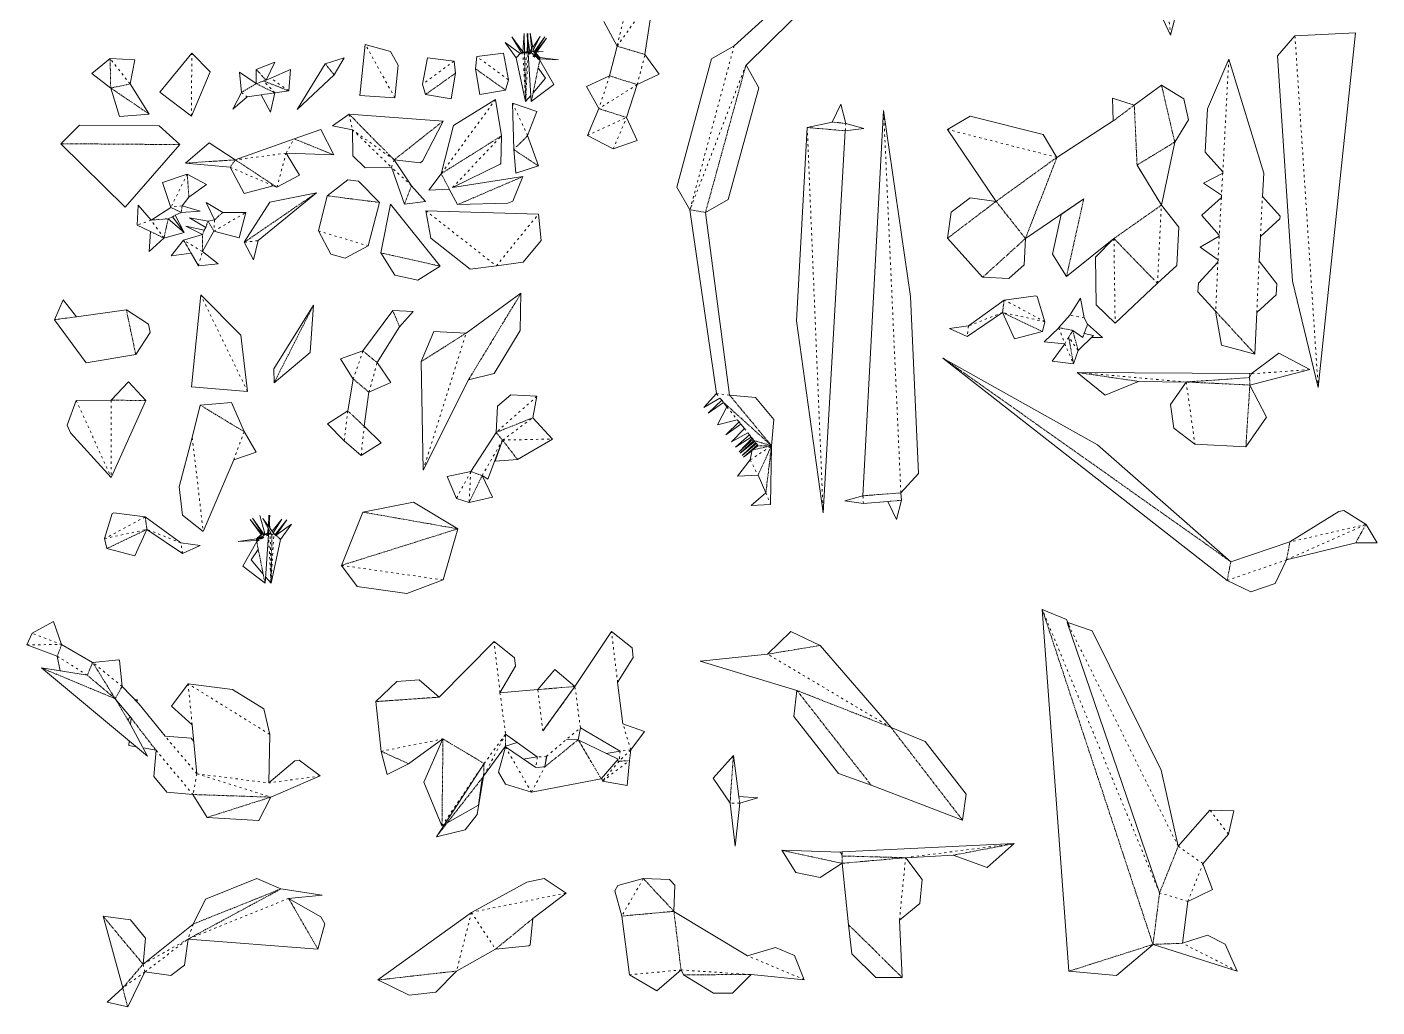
# Model space of a CAD drawing. Extents: x 0 to 2324, y 0 to 839.
# Drawn here: x 1.9 to 365.6, y 420.7 to 684.6 of the extents above; entities that cross this region are included whole.
import ezdxf

# ---------------------------------------------------------------- set-up
doc = ezdxf.new("R2010")
doc.units = 0
doc.header["$LTSCALE"] = 0.05
doc.header["$MEASUREMENT"] = 0
doc.linetypes.add('ACAD_ISO03W100', pattern=[30, 12, -18])
doc.linetypes.add('ACAD_ISO12W100', pattern=[21, 12, -3, 0, -3, 0, -3])
for name, color, linetype in [('CutLine', 7, 'Continuous'), ('MountainLine', 7, 'Continuous'), ('ValleyLine', 7, 'Continuous')]:
    doc.layers.add(name, color=color, linetype=linetype)

msp = doc.modelspace()

# ---------------------------------------------------------------- linework, layer by layer
at = {"layer": 'CutLine', "color": 1, "linetype": 'Continuous', "lineweight": 0}
for p, q in [((289.637809, 725.3872), (309.970085, 682.419868)), ((219.779576, 704.447738), (192.405458, 679.586113)), ((195.581009, 674.383153), (220.164484, 698.49031)), ((309.970085, 682.419868), (313.617549, 696.71331)), ((168.365768, 677.212098), (170.766637, 693.357253)), ((157.31031, 686.136431), (160.857434, 679.443853)), ((134.756298, 677.441089), (130.673613, 680.431525)), ((130.673613, 680.431525), (133.648774, 676.337695)), ((135.419027, 677.895582), (132.487917, 681.951685)), ((132.487917, 681.951685), (135.071546, 677.665866)), ((135.813529, 682.885888), (135.419027, 677.895582)), ((135.903725, 677.880825), (135.813529, 682.885888)), ((136.802562, 682.888076), (136.611982, 677.897309)), ((136.764596, 681.893868), (136.623281, 682.886988)), ((136.623281, 682.886988), (136.72199, 680.778117)), ((136.857142, 677.903015), (136.802562, 682.888076)), ((137.328446, 677.931312), (136.817519, 681.521943)), ((138.305958, 678.000005), (137.426562, 682.927123)), ((137.426562, 682.927123), (137.863398, 677.941242)), ((140.155337, 682.065366), (138.11335, 679.079158)), ((138.231177, 678.418991), (140.155337, 682.065366)), ((141.357212, 681.970156), (138.526637, 677.941871)), ((138.767381, 677.947474), (141.357212, 681.970156)), ((141.848571, 681.616682), (139.045522, 677.953948)), ((139.261217, 677.958968), (141.848571, 681.616682)), ((343.476439, 682.213409), (338.817307, 676.89434)), ((359.778936, 683.091499), (343.476439, 682.213409)), ((349.738643, 587.529314), (359.778936, 683.091499)), ((46.26609, 677.549847), (37.630891, 667.069293)), ((51.240699, 672.524584), (46.26609, 677.549847)), ((93.022177, 679.94543), (91.551673, 666.161643)), ((99.815036, 677.981486), (93.022177, 679.94543)), ((101.839682, 674.309971), (99.815036, 677.981486)), ((123.063291, 676.649503), (122.712962, 673.387964)), ((130.27295, 677.549847), (123.063291, 676.649503)), ((131.553047, 670.397844), (130.27295, 677.549847)), ((135.071546, 677.665866), (134.756298, 677.441089)), ((136.373394, 677.891756), (135.903725, 677.880825)), ((136.384203, 677.899584), (135.921142, 677.564259)), ((136.611711, 677.89021), (136.384203, 677.899584)), ((137.084609, 677.908309), (136.501703, 677.894743)), ((136.866062, 677.581051), (137.737151, 664.542461)), ((137.803412, 678.625904), (137.328446, 677.931312)), ((137.82148, 677.925459), (137.356111, 677.914628)), ((137.683253, 677.717343), (137.819142, 677.729148)), ((137.821809, 677.953085), (137.818033, 677.636063)), ((137.863398, 677.941242), (137.821809, 677.953085)), ((138.48197, 677.878305), (138.305958, 678.000005)), ((140.904883, 677.997223), (138.394484, 677.938795)), ((138.602507, 677.797203), (140.904883, 677.997223)), ((138.650044, 677.765219), (138.674672, 677.803473)), ((138.809325, 677.645309), (138.650044, 677.765219)), ((138.948576, 677.827268), (138.809325, 677.645309)), ((138.960596, 677.533984), (139.182427, 677.847584)), ((140.076922, 676.439496), (138.960596, 677.533984)), ((160.857434, 679.443853), (158.812398, 671.453177)), ((172.169472, 671.92415), (168.365768, 677.212098)), ((192.405458, 679.586113), (186.276528, 676.059612)), ((338.817307, 676.89434), (342.835588, 616.138208)), ((24.267808, 676.132731), (19.346217, 672.057566)), ((30.885855, 675.78681), (24.267808, 676.132731)), ((29.626799, 669.28043), (30.885855, 675.78681)), ((68.612939, 675.154542), (63.629244, 673.171385)), ((63.629244, 673.171385), (63.637909, 669.365849)), ((66.274037, 670.328103), (68.612939, 675.154542)), ((72.842933, 673.212491), (67.563664, 670.806232)), ((72.384091, 667.428873), (72.842933, 673.212491)), ((82.218116, 674.727655), (74.667228, 662.443502)), ((87.331796, 676.352056), (82.218116, 674.727655)), ((84.662238, 671.697825), (87.331796, 676.352056)), ((100.9534, 665.562871), (101.839682, 674.309971)), ((109.735295, 676.352056), (108.455143, 669.200042)), ((116.944972, 675.451695), (109.735295, 676.352056)), ((117.295293, 672.190155), (116.944972, 675.451695)), ((122.712962, 673.387964), (123.837069, 666.431963)), ((133.648774, 676.337695), (136.21186, 664.529782)), ((141.532692, 670.805103), (139.587849, 673.629016)), ((140.013583, 675.719286), (140.037123, 676.019317)), ((143.774778, 669.13299), (140.013583, 675.719286)), ((140.037123, 676.019317), (145.034743, 675.75792)), ((145.034743, 675.75792), (140.076922, 676.439496)), ((186.276528, 676.059612), (176.964036, 641.508766)), ((199.075634, 668.235991), (195.581009, 674.383153)), ((325.648262, 675.922098), (319.935155, 662.538277)), ((335.048463, 645.28271), (325.648262, 675.922098)), ((19.346217, 672.057566), (24.422731, 668.177099)), ((34.822617, 661.163928), (29.626799, 669.28043)), ((46.180271, 660.607991), (51.240589, 672.502969)), ((51.240589, 672.502969), (51.240699, 672.524584)), ((63.638145, 669.365213), (59.10937, 672.497104)), ((59.10937, 672.497104), (59.666958, 667.019181)), ((67.563664, 670.806232), (66.273713, 670.327983)), ((74.667228, 662.443502), (84.662238, 671.697825)), ((116.171166, 665.234157), (117.295293, 672.190155)), ((130.784963, 667.605137), (131.553047, 670.397844)), ((138.21598, 666.893414), (141.532692, 670.805103)), ((158.812398, 671.453177), (152.62612, 668.583473)), ((166.287783, 669.124811), (172.169472, 671.92415)), ((24.422731, 668.177099), (26.827159, 660.525022)), ((37.630891, 667.069293), (46.180271, 660.607991)), ((59.666958, 667.019181), (57.328799, 662.48877)), ((57.328799, 662.48877), (61.224253, 665.777698)), ((61.224253, 665.777698), (64.934823, 666.362084)), ((64.934823, 666.362084), (67.496794, 661.677211)), ((67.496794, 661.677211), (68.64511, 666.891912)), ((68.64511, 666.891912), (72.384091, 667.428873)), ((91.551673, 666.161643), (100.9534, 665.562871)), ((108.455143, 669.200042), (109.223275, 666.407351)), ((109.223275, 666.407351), (116.171166, 665.234157)), ((123.837069, 666.431963), (130.784963, 667.605137)), ((136.21186, 664.529782), (137.626532, 666.198227)), ((137.737151, 664.542461), (143.774778, 669.13299)), ((152.62612, 668.583473), (155.952593, 662.630338)), ((163.425238, 660.244877), (166.287783, 669.124811)), ((190.81341, 638.203396), (199.075634, 668.235991)), ((307.517094, 668.980385), (300.18729, 663.575102)), ((313.518412, 665.240842), (307.517094, 668.980385)), ((128.115262, 665.095726), (116.758353, 658.058781)), ((129.682065, 655.289212), (128.115262, 665.095726)), ((139.253219, 661.884698), (132.688291, 664.147468)), ((132.688291, 664.147468), (133.015552, 651.607489)), ((155.952593, 662.630338), (152.870077, 655.374702)), ((221.14202, 663.815359), (218.793871, 659.033856)), ((222.448983, 658.651212), (221.14202, 663.815359)), ((232.64496, 662.148032), (227.088139, 558.374947)), ((239.919462, 612.037866), (232.64496, 662.148032)), ((300.18729, 663.575102), (294.362, 665.46356)), ((294.362, 665.46356), (294.523245, 659.341936)), ((314.823977, 659.618124), (313.518412, 665.240842)), ((319.935155, 662.538277), (319.319883, 650.876917)), ((26.827159, 660.525022), (34.822617, 661.163928)), ((88.634333, 661.140948), (84.196472, 657.995435)), ((113.956822, 659.264432), (88.634333, 661.140948)), ((108.451998, 648.528746), (113.956822, 659.264432)), ((136.749429, 655.407859), (139.253219, 661.884698)), ((166.226379, 654.052678), (163.425238, 660.244877)), ((218.793871, 659.033856), (212.074463, 657.564251)), ((227.359469, 657.280377), (222.448983, 658.651212)), ((255.937548, 660.643599), (249.857815, 657.032942)), ((275.621404, 655.628224), (255.937548, 660.643599)), ((294.523245, 659.341936), (279.34567, 649.519544)), ((311.084434, 653.616806), (314.823977, 659.618124)), ((16.038249, 658.150309), (11.001719, 653.187108)), ((37.497294, 657.992946), (16.038249, 658.150309)), ((43.071944, 652.951931), (37.497294, 657.992946)), ((81.050886, 656.97609), (73.826818, 654.526329)), ((84.492866, 650.168648), (81.050886, 656.97609)), ((84.196472, 657.995435), (89.535096, 656.952381)), ((89.535096, 656.952381), (89.678122, 649.88276)), ((116.758353, 658.058781), (113.466984, 645.110233)), ((129.545455, 647.877031), (129.682065, 655.289212)), ((139.647271, 647.210173), (136.749429, 655.407859)), ((152.870077, 655.374702), (159.824213, 651.77189)), ((212.074463, 657.564251), (209.226914, 605.455739)), ((216.370811, 553.760767), (222.29852, 656.664862)), ((222.29852, 656.664862), (227.359469, 657.280377)), ((249.857815, 657.032942), (262.958565, 637.658267)), ((279.34567, 649.519544), (275.621404, 655.628224)), ((11.001719, 653.187108), (28.295461, 636.114962)), ((28.295461, 636.114962), (43.071944, 652.951931)), ((50.977136, 653.396391), (44.601834, 647.973545)), ((57.997954, 648.840093), (50.977136, 653.396391)), ((73.826818, 654.526329), (57.997954, 648.840093)), ((133.015552, 651.607489), (133.568286, 645.241681)), ((159.824213, 651.77189), (166.226379, 654.052678)), ((307.505776, 636.651922), (311.084434, 653.616806)), ((44.601834, 647.973545), (56.5965, 646.866827)), ((75.268033, 644.759448), (71.654105, 650.62843)), ((71.654105, 650.62843), (84.492866, 650.168648)), ((89.678122, 649.88276), (92.967793, 646.723558)), ((100.784741, 648.835735), (107.808515, 648.019283)), ((105.488134, 641.874124), (100.784741, 648.835735)), ((107.808515, 648.019283), (108.451998, 648.528746)), ((116.512249, 641.395291), (129.370545, 647.692504)), ((129.370545, 647.692504), (129.545455, 647.877031)), ((307.482447, 636.637777), (300.940852, 647.452756)), ((319.319883, 650.876917), (324.049497, 645.620421)), ((45.041078, 644.968897), (38.350862, 642.723117)), ((50.258323, 642.245693), (45.041078, 644.968897)), ((56.5965, 646.866827), (60.398318, 639.786462)), ((69.217376, 641.458695), (75.268033, 644.759448)), ((92.967793, 646.723558), (100.037414, 646.866585)), ((100.037414, 646.866585), (103.573511, 636.931613)), ((113.466984, 645.110233), (110.130349, 640.705811)), ((135.431367, 644.319683), (116.512249, 641.395291)), ((132.805486, 637.754263), (135.431367, 644.319683)), ((133.568286, 645.241681), (139.647271, 647.210173)), ((324.030264, 645.274616), (318.863061, 642.574938)), ((324.049497, 645.620421), (324.030264, 645.274616)), ((334.699447, 638.950481), (335.048463, 645.28271)), ((38.350862, 642.723117), (40.623153, 636.041858)), ((45.503326, 638.777913), (50.258323, 642.245693)), ((60.398318, 639.786462), (68.154341, 641.891099)), ((68.154341, 641.891099), (69.217376, 641.458695)), ((88.298354, 643.500818), (82.701783, 639.178967)), ((91.194337, 643.128625), (88.298354, 643.500818)), ((96.881418, 637.356594), (91.194337, 643.128625)), ((109.19322, 637.596755), (105.488134, 641.874124)), ((110.130349, 640.705811), (115.650805, 640.943795)), ((115.650805, 640.943795), (117.834387, 636.777334)), ((176.964036, 641.508766), (180.490537, 635.379835)), ((318.863061, 642.574938), (323.67865, 639.288855)), ((31.798383, 636.659736), (31.551409, 631.279096)), ((35.334626, 632.596822), (31.798383, 636.659736)), ((43.636877, 636.48286), (45.503326, 638.777913)), ((54.595402, 634.684531), (50.11241, 637.346065)), ((50.11241, 637.346065), (52.429899, 632.675923)), ((67.296489, 637.426031), (60.422808, 626.646868)), ((64.164334, 627.093356), (79.827294, 639.959168)), ((79.827294, 639.959168), (67.296489, 637.426031)), ((82.701783, 639.178967), (80.399464, 629.685469)), ((93.805977, 625.68835), (96.881418, 637.356594)), ((99.84548, 636.946855), (97.215814, 623.799351)), ((113.169714, 620.226766), (99.84548, 636.946855)), ((103.573511, 636.931613), (109.19322, 637.596755)), ((117.834387, 636.777334), (131.386583, 637.146098)), ((131.386583, 637.146098), (132.805486, 637.754263)), ((184.666248, 634.708772), (190.81341, 638.203396)), ((255.953128, 638.619439), (250.835281, 634.73653)), ((262.958565, 637.658267), (255.953128, 638.619439)), ((270.865316, 627.6534), (286.560991, 638.329729)), ((286.560991, 638.329729), (280.512354, 634.136146)), ((307.468372, 636.661045), (307.505776, 636.651922)), ((312.19581, 630.715065), (307.482447, 636.637777)), ((323.651011, 638.701137), (318.385343, 633.981738)), ((323.67865, 639.288855), (323.651011, 638.701137)), ((339.449968, 633.712871), (334.699447, 638.950481)), ((40.623153, 636.041858), (35.334626, 632.596822)), ((39.935137, 632.99003), (41.052816, 633.475078)), ((44.222551, 629.278132), (39.935137, 632.99003)), ((41.052816, 633.475078), (44.094801, 629.483404)), ((41.783594, 633.938228), (43.432888, 634.691651)), ((44.094801, 629.483404), (41.783594, 633.938228)), ((43.432888, 634.691651), (48.502771, 635.021494)), ((48.502771, 635.021494), (43.636877, 636.48286)), ((50.656475, 632.35207), (45.656298, 633.259332)), ((45.656298, 633.259332), (50.017972, 630.651519)), ((60.803463, 634.639322), (54.595402, 634.684531)), ((59.008628, 627.815403), (60.803463, 634.639322)), ((109.326188, 635.134661), (110.668232, 627.741687)), ((139.642681, 634.198284), (109.326188, 635.134661)), ((140.360201, 627.163714), (139.642681, 634.198284)), ((180.490537, 635.379835), (187.609568, 585.882174)), ((191.140453, 585.507213), (184.666248, 634.708772)), ((250.835281, 634.73653), (249.874108, 627.731093)), ((280.512354, 634.136146), (278.139324, 623.409577)), ((318.385343, 633.981738), (318.377378, 633.836146)), ((318.377378, 633.836146), (323.096777, 628.570477)), ((334.175453, 628.205575), (339.413062, 632.956096)), ((339.413062, 632.956096), (339.449968, 633.712871)), ((31.551409, 631.279096), (35.163503, 629.531353)), ((35.163503, 629.531353), (34.758352, 624.161282)), ((38.755797, 627.769917), (44.222551, 629.278132)), ((49.602546, 629.895159), (44.687851, 630.998288)), ((44.687851, 630.998288), (49.193888, 628.747345)), ((49.111451, 624.130828), (52.192438, 629.639374)), ((50.017972, 630.651519), (49.602546, 629.895159)), ((52.429899, 632.675923), (50.656475, 632.35207)), ((52.192438, 629.639374), (59.008628, 627.815403)), ((80.399464, 629.685469), (83.762437, 623.465307)), ((311.683946, 620.359095), (312.19581, 630.715065)), ((34.758352, 624.161282), (38.755797, 627.769917)), ((44.076051, 627.214699), (40.734925, 622.993349)), ((49.193888, 628.747345), (44.076051, 627.214699)), ((60.422808, 626.646868), (62.886034, 621.905337)), ((62.886034, 621.905337), (64.164334, 627.093356)), ((87.552112, 622.335425), (93.805977, 625.68835)), ((110.668232, 627.741687), (121.298912, 619.437621)), ((135.550534, 621.261438), (140.360201, 627.163714)), ((249.874108, 627.731093), (259.340277, 617.247238)), ((270.505036, 620.591517), (270.865316, 627.6534)), ((281.941252, 617.447585), (294.704264, 627.665013)), ((294.704264, 627.665013), (289.776575, 622.593733)), ((323.080297, 628.274068), (317.921289, 625.352741)), ((323.096777, 628.570477), (323.080297, 628.274068)), ((333.821793, 621.55263), (334.175453, 628.205575)), ((40.734925, 622.993349), (46.064521, 623.753823)), ((46.064521, 623.753823), (48.051312, 620.267494)), ((53.403135, 620.876022), (49.111451, 624.130828)), ((83.762437, 623.465307), (87.552112, 622.335425)), ((97.215814, 623.799351), (101.002377, 617.827589)), ((278.139324, 623.409577), (281.941252, 617.447585)), ((289.776575, 622.593733), (289.960116, 609.812729)), ((317.921289, 625.352741), (322.748733, 621.911042)), ((48.051312, 620.267494), (53.403135, 620.876022)), ((107.197952, 616.440203), (113.169714, 620.226766)), ((121.298912, 619.437621), (128.317196, 620.299995)), ((128.317196, 620.299995), (135.550534, 621.261438)), ((266.402161, 616.886958), (270.505036, 620.591517)), ((306.44321, 615.612024), (311.683946, 620.359095)), ((322.721394, 621.311552), (317.455677, 615.650457)), ((322.748733, 621.911042), (322.721394, 621.311552)), ((338.555263, 615.486006), (333.821793, 621.55263)), ((101.002377, 617.827589), (107.197952, 616.440203)), ((259.340277, 617.247238), (266.402161, 616.886958)), ((295.031396, 604.88504), (306.44321, 615.612024)), ((317.455677, 615.650457), (317.346693, 613.281413)), ((338.421065, 612.487761), (338.555263, 615.486006)), ((342.835588, 616.138208), (349.738643, 587.529314)), ((11.623917, 611.14315), (9.310021, 605.805088)), ((15.211059, 606.5626), (11.623917, 611.14315)), ((48.685921, 612.471416), (46.168825, 587.745293)), ((59.49219, 601.634089), (48.685921, 612.471416)), ((134.952171, 612.905232), (120.192338, 602.203681)), ((134.723806, 602.892216), (134.952171, 612.905232)), ((242.076876, 564.399974), (239.919462, 612.037866)), ((265.16402, 611.092662), (255.523144, 604.106803)), ((273.626572, 612.252781), (265.16402, 611.092662)), ((274.04477, 612.030208), (273.626572, 612.252781)), ((276.109467, 605.267292), (274.04477, 612.030208)), ((285.685111, 611.592311), (282.856687, 607.028094)), ((286.70743, 606.320981), (285.685111, 611.592311)), ((317.346693, 613.281413), (322.111638, 608.056922)), ((333.202495, 607.716333), (338.421065, 612.487761)), ((28.640262, 608.445084), (15.211059, 606.5626)), ((34.563531, 604.583106), (28.640262, 608.445084)), ((79.061544, 609.741186), (68.376211, 592.524287)), ((78.203077, 596.988303), (79.061544, 609.741186)), ((100.39268, 608.291213), (92.384981, 597.390152)), ((105.934617, 608.02899), (100.39268, 608.291213)), ((102.269755, 603.863583), (105.934617, 608.02899)), ((255.122588, 601.271158), (264.692091, 607.746353)), ((264.692091, 607.746353), (267.937878, 600.654339)), ((289.960116, 609.812729), (295.031396, 604.88504)), ((322.111638, 608.056922), (323.714551, 598.92511)), ((332.67948, 596.560922), (333.202495, 607.716333)), ((9.310021, 605.805088), (17.829001, 594.171375)), ((35.030804, 602.364894), (34.563531, 604.583106)), ((96.204418, 594.235374), (102.269755, 603.863583)), ((209.226914, 605.455739), (216.370811, 553.760767)), ((255.523144, 604.106803), (250.372016, 603.388324)), ((275.494506, 602.585442), (276.109467, 605.267292)), ((282.856687, 607.028094), (279.883136, 603.659064)), ((287.605357, 604.554541), (286.70743, 606.320981)), ((291.635593, 601.048009), (287.605357, 604.554541)), ((31.168825, 596.441625), (35.030804, 602.364894)), ((61.298989, 586.436769), (59.49219, 601.634089)), ((111.466561, 602.58039), (108.106629, 594.518633)), ((120.192338, 602.203681), (111.466561, 602.58039)), ((127.693213, 591.308405), (134.723806, 602.892216)), ((250.372016, 603.388324), (255.122588, 601.271158)), ((267.937878, 600.654339), (275.494506, 602.585442)), ((279.880145, 603.651641), (275.954909, 599.795624)), ((283.611846, 602.90169), (286.293478, 601.028456)), ((285.05829, 597.518069), (289.163743, 601.506697)), ((289.163743, 601.506697), (286.701578, 602.125351)), ((288.680487, 601.037193), (291.635593, 601.048009)), ((68.424995, 588.756531), (78.203077, 596.988303)), ((92.384981, 597.390152), (86.355007, 595.236997)), ((275.954909, 599.795624), (281.437534, 599.329612)), ((281.437534, 599.329612), (278.048017, 594.6246)), ((283.808037, 593.955173), (285.058354, 597.518249)), ((323.714551, 598.92511), (332.67948, 596.560922)), ((339.174686, 596.776834), (331.636967, 591.207021)), ((347.448319, 592.373762), (339.174686, 596.776834)), ((17.829001, 594.171375), (31.168825, 596.441625)), ((86.355007, 595.236997), (89.779849, 589.827087)), ((99.92123, 588.925612), (96.204418, 594.235374)), ((108.106629, 594.518633), (108.574428, 565.31105)), ((290.315359, 572.140607), (248.647026, 595.484578)), ((248.647026, 595.484578), (325.206041, 535.576935)), ((278.048017, 594.6246), (283.808037, 593.955173)), ((68.376211, 592.524287), (68.424995, 588.756531)), ((89.779849, 589.827087), (88.265087, 581.247874)), ((108.574428, 565.31105), (120.824642, 589.628303)), ((120.824642, 589.628303), (127.693213, 591.308405)), ((284.785196, 591.614957), (292.331444, 585.454803)), ((331.226396, 591.276796), (284.785196, 591.614957)), ((331.680179, 591.238951), (331.226396, 591.276796)), ((331.636967, 591.207021), (331.253334, 590.192473)), ((331.325814, 588.213316), (347.448319, 592.373762)), ((29.253364, 589.080315), (24.5324, 584.113123)), ((33.90458, 584.047751), (29.253364, 589.080315)), ((46.168825, 587.745293), (61.298989, 586.436769)), ((92.723653, 577.100498), (94.001345, 586.286818)), ((94.001345, 586.286818), (99.92123, 588.925612)), ((132.196055, 585.598011), (128.668416, 582.475406)), ((139.254044, 585.168144), (132.196055, 585.598011)), ((187.609568, 585.882174), (184.177034, 582.168743)), ((292.331444, 585.454803), (301.328693, 589.188819)), ((301.328693, 589.188819), (314.162067, 589.021413)), ((314.162067, 589.021413), (309.971087, 582.942655)), ((335.777679, 579.58244), (331.325814, 588.213316)), ((15.160219, 584.047751), (12.66709, 577.43078)), ((24.5324, 584.113123), (15.160219, 584.047751)), ((24.5324, 563.343392), (33.90458, 584.047751)), ((48.489449, 582.825436), (46.371812, 574.047735)), ((57.009067, 583.514783), (48.489449, 582.825436)), ((60.352159, 575.648219), (57.009067, 583.514783)), ((128.668416, 582.475406), (128.238549, 575.417417)), ((138.127798, 579.392447), (139.254044, 585.168144)), ((184.177034, 582.168743), (188.554179, 584.701025)), ((189.038478, 584.110549), (185.404103, 580.656521)), ((185.404103, 580.656521), (189.510533, 583.533363)), ((190.442914, 582.363973), (187.928178, 577.492915)), ((188.554179, 584.701025), (189.038478, 584.110549)), ((189.510533, 583.533363), (190.442914, 582.363973)), ((198.180804, 584.848835), (191.140453, 585.507213)), ((203.117965, 578.893016), (198.180804, 584.848835)), ((309.971087, 582.942655), (310.871376, 576.569164)), ((88.265087, 581.247874), (82.845954, 577.789394)), ((143.406324, 573.670925), (138.127798, 579.392447)), ((187.928178, 577.492915), (193.240514, 578.845758)), ((193.240514, 578.845758), (193.71273, 578.256709)), ((202.459587, 571.852665), (203.117965, 578.893016)), ((330.250423, 571.597419), (335.777679, 579.58244)), ((12.66709, 577.43078), (13.633999, 575.294753)), ((13.633999, 575.294753), (24.5324, 563.343392)), ((63.655497, 570.120432), (60.352159, 575.648219)), ((82.845954, 577.789394), (87.364542, 573.2166)), ((97.274201, 572.647516), (92.723653, 577.100498)), ((128.238549, 575.417417), (121.418722, 564.898881)), ((193.71273, 578.256709), (190.124522, 574.754339)), ((190.124522, 574.754339), (194.196882, 577.679697)), ((195.141355, 576.512136), (191.634466, 572.871245)), ((191.634466, 572.871245), (196.050018, 575.332396)), ((196.534262, 574.753839), (192.77535, 571.436)), ((194.196882, 577.679697), (195.141355, 576.512136)), ((196.050018, 575.332396), (196.534262, 574.753839)), ((310.871376, 576.569164), (316.521561, 572.317646)), ((46.371812, 574.047735), (42.899473, 560.836497)), ((87.364542, 573.2166), (91.881917, 569.262282)), ((91.881917, 569.262282), (97.274201, 572.647516)), ((126.055582, 562.887593), (130.009672, 573.370754)), ((130.009672, 573.370754), (128.042414, 567.717094)), ((134.013241, 568.145112), (143.406324, 573.670925)), ((192.77535, 571.436), (196.982529, 574.163109)), ((197.212755, 573.86261), (193.742906, 570.257484)), ((193.742906, 570.257484), (197.478723, 573.586216)), ((197.709085, 573.261844), (194.036999, 569.863789)), ((194.036999, 569.863789), (197.938979, 572.995169)), ((198.157287, 572.681098), (194.505349, 569.261462)), ((194.505349, 569.261462), (198.387233, 572.417654)), ((198.653558, 572.103976), (194.91515, 568.77878)), ((196.982529, 574.163109), (197.212755, 573.86261)), ((198.883731, 571.825579), (197.224022, 570.724756)), ((197.478723, 573.586216), (197.709085, 573.261844)), ((197.938979, 572.995169), (198.157287, 572.681098)), ((198.387233, 572.417654), (198.653558, 572.103976)), ((202.202514, 556.070289), (202.459587, 571.852665)), ((326.209664, 540.632041), (290.315359, 572.140607)), ((316.521561, 572.317646), (330.250423, 571.597419)), ((49.359037, 548.79033), (57.566349, 568.02502)), ((57.566349, 568.02502), (63.655497, 570.120432)), ((128.042414, 567.717094), (134.013241, 568.145112)), ((196.70874, 568.02525), (193.323413, 563.684928)), ((194.91515, 568.77878), (197.185244, 570.5216)), ((197.224022, 570.724756), (196.70874, 568.02525)), ((121.418722, 564.898881), (115.074, 563.612666)), ((127.239243, 558.022678), (124.506534, 563.822122)), ((124.506534, 563.822122), (126.055582, 562.887593)), ((193.323413, 563.684928), (198.82216, 563.935165)), ((198.82216, 563.935165), (200.936288, 559.20252)), ((237.308202, 559.178887), (242.076876, 564.399974)), ((42.899473, 560.836497), (43.806382, 553.16846)), ((115.074, 563.612666), (117.560791, 557.635568)), ((105.999327, 556.666604), (92.320393, 553.996414)), ((117.945522, 549.488056), (105.999327, 556.666604)), ((117.560791, 557.635568), (120.985704, 556.610411)), ((120.985704, 556.610411), (127.239243, 558.022678)), ((200.936288, 559.20252), (196.933853, 555.762452)), ((227.088139, 558.374947), (222.166932, 557.01144)), ((222.166932, 557.01144), (227.224218, 556.30343)), ((227.224218, 556.30343), (233.781779, 556.842422)), ((233.781779, 556.842422), (236.085585, 552.039397)), ((236.085585, 552.039397), (237.440276, 557.191229)), ((237.440276, 557.191229), (237.308202, 559.178887)), ((24.836187, 553.612407), (22.776351, 546.848009)), ((25.253247, 553.834758), (24.836187, 553.612407)), ((33.710237, 552.677312), (25.253247, 553.834758)), ((43.806382, 553.16846), (49.359037, 548.79033)), ((65.974415, 548.258833), (64.599045, 553.065997)), ((64.599045, 553.065997), (65.932789, 548.247118)), ((66.98843, 553.194545), (66.956651, 550.126973)), ((67.283914, 549.68256), (66.98843, 553.194545)), ((67.301395, 553.177418), (67.116754, 551.669351)), ((67.156527, 551.196627), (67.301395, 553.177418)), ((92.320393, 553.996414), (86.601792, 539.642754)), ((196.933853, 555.762452), (202.202514, 556.070289)), ((355.321209, 554.117741), (342.118532, 545.946918)), ((356.630284, 554.419163), (355.321209, 554.117741)), ((362.624709, 550.668581), (356.630284, 554.419163)), ((30.950028, 542.238818), (34.192581, 549.332339)), ((43.348359, 545.687654), (33.710237, 552.677312)), ((34.192581, 549.332339), (43.74784, 542.851857)), ((65.142956, 548.081293), (61.99743, 551.969195)), ((61.99743, 551.969195), (64.984052, 547.957935)), ((65.490596, 548.308684), (62.584774, 552.379022)), ((62.584774, 552.379022), (65.313815, 548.188105)), ((68.376364, 548.199047), (65.40619, 552.232452)), ((65.40619, 552.232452), (67.871938, 547.872363)), ((66.869001, 549.645818), (66.693573, 548.212999)), ((66.959308, 550.383405), (66.932009, 550.160437)), ((66.95018, 549.502273), (66.936578, 548.189251)), ((70.563131, 552.09601), (67.91271, 548.828675)), ((68.217527, 548.414743), (70.563131, 552.09601)), ((71.866414, 551.87501), (68.727909, 547.977885)), ((69.040003, 547.745942), (71.866414, 551.87501)), ((73.116224, 550.745186), (69.040003, 547.745942)), ((70.149925, 546.644928), (73.116224, 550.745186)), ((113.986004, 535.716118), (117.945522, 549.488056)), ((365.581369, 545.74587), (362.624709, 550.668581)), ((22.776351, 546.848009), (23.392482, 544.16643)), ((48.499214, 544.967223), (43.348359, 545.687654)), ((63.709492, 546.75945), (58.74784, 546.106354)), ((58.74784, 546.106354), (63.746877, 546.339065)), ((63.770321, 546.04071), (59.977257, 539.470174)), ((64.832139, 547.847486), (63.709492, 546.75945)), ((63.746877, 546.339065), (63.770321, 546.04071)), ((64.984052, 547.957935), (64.832139, 547.847486)), ((65.313815, 548.188105), (65.142956, 548.081293)), ((65.932789, 548.247118), (65.490596, 548.308684)), ((65.976126, 547.945676), (65.974415, 548.258833)), ((66.467291, 548.238294), (65.976126, 547.945676)), ((65.992738, 534.847052), (66.92692, 547.88704)), ((66.693573, 548.212999), (66.467291, 548.238294)), ((67.408095, 548.206606), (67.360063, 548.777491)), ((67.570024, 548.406226), (67.408095, 548.206606)), ((67.611952, 534.831592), (70.149925, 546.644928)), ((68.727909, 547.977885), (68.376364, 548.199047)), ((342.118532, 545.946918), (326.209664, 540.632041)), ((341.207667, 541.14092), (359.838998, 545.755387)), ((359.838998, 545.755387), (365.581369, 545.74587)), ((23.392482, 544.16643), (30.950028, 542.238818)), ((43.74784, 542.851857), (48.499214, 544.967223)), ((64.19549, 543.899259), (62.276305, 541.097322)), ((59.977257, 539.470174), (65.992738, 534.847052)), ((62.276305, 541.097322), (65.504438, 537.306477)), ((86.601792, 539.642754), (90.841476, 533.983683)), ((338.127148, 534.776142), (341.207667, 541.14092)), ((66.117367, 536.586705), (67.611952, 534.831592)), ((104.177844, 532.071374), (113.986004, 535.716118)), ((325.206041, 535.576935), (331.570819, 532.496416)), ((331.570819, 532.496416), (338.127148, 534.776142)), ((90.841476, 533.983683), (104.177844, 532.071374)), ((281.932901, 525.047017), (275.400243, 527.753376)), ((275.400243, 527.753376), (282.538707, 430.345451)), ((9.011186, 524.51755), (3.257712, 521.357221)), ((11.208, 518.331748), (9.011186, 524.51755)), ((282.794479, 522.966644), (281.932901, 525.047017)), ((282.140421, 524.286398), (307.003805, 451.443123)), ((288.840681, 522.026638), (282.265359, 524.24426)), ((3.257712, 521.357221), (1.871554, 518.252306)), ((159.338868, 521.843061), (149.491905, 507.036119)), ((164.899991, 517.475691), (159.338868, 521.843061)), ((207.652603, 521.843061), (201.401132, 515.743878)), ((215.532177, 518.075669), (207.652603, 521.843061)), ((307.440007, 484.497014), (288.840681, 522.026638)), ((1.871554, 518.252306), (10.016928, 515.198502)), ((19.545198, 513.528851), (11.208, 518.331748)), ((127.717439, 519.141195), (112.888497, 504.158797)), ((133.254488, 514.743344), (127.717439, 519.141195)), ((165.217123, 514.838084), (164.899991, 517.475691)), ((234.659464, 495.997431), (215.532177, 518.075669)), ((10.016928, 515.198502), (10.834475, 511.210285)), ((26.581553, 514.228642), (19.545198, 513.528851)), ((26.787587, 514.059883), (26.581553, 514.228642)), ((27.487378, 507.023528), (26.787587, 514.059883)), ((133.514095, 512.479323), (133.254488, 514.743344)), ((160.992237, 508.091924), (165.217123, 514.838084)), ((201.401132, 515.743878), (183.265792, 513.876978)), ((183.265792, 513.876978), (209.315302, 505.950725)), ((5.77105, 512.018875), (34.310497, 488.291003)), ((18.157716, 510.04082), (5.77105, 512.018875)), ((129.297123, 505.364838), (133.514095, 512.479323)), ((144.040175, 511.596256), (139.483081, 506.189511)), ((144.076615, 511.599363), (144.040175, 511.596256)), ((149.48336, 507.042269), (144.076615, 511.599363)), ((32.057153, 502.25359), (27.487378, 507.023528)), ((45.261562, 507.777243), (40.845926, 501.756003)), ((57.196567, 506.259537), (45.261562, 507.777243)), ((65.642783, 501.021948), (57.196567, 506.259537)), ((101.542205, 508.372941), (95.84129, 502.959524)), ((107.549941, 508.795587), (101.542205, 508.372941)), ((112.888497, 504.158797), (107.549941, 508.795587)), ((139.483081, 506.189511), (129.297123, 505.364838)), ((140.861372, 495.051793), (149.48336, 507.042269)), ((149.491905, 507.036119), (149.47722, 507.03373)), ((162.407249, 497.0143), (160.992237, 508.091924)), ((209.315302, 505.950725), (208.46563, 498.930892)), ((25.640722, 503.733825), (29.928308, 498.550841)), ((31.657924, 503.409841), (30.910888, 503.450063)), ((31.424354, 502.914108), (31.657924, 503.409841)), ((39.06409, 493.656178), (32.057153, 502.25359)), ((95.84129, 502.959524), (97.294857, 489.55695)), ((29.089552, 497.958681), (29.571676, 498.98195)), ((29.928308, 498.550841), (29.775488, 496.688526)), ((40.845926, 501.756003), (46.379374, 496.742608)), ((67.257048, 494.137608), (65.642783, 501.021948)), ((208.46563, 498.930892), (220.47961, 483.608101)), ((34.310497, 488.291003), (29.089552, 497.958681)), ((46.379374, 496.742608), (47.650464, 483.517588)), ((150.401777, 492.680817), (150.960764, 495.915287)), ((150.960764, 495.915287), (161.66125, 489.651315)), ((168.265792, 494.952654), (162.407249, 497.0143)), ((164.561117, 489.967847), (168.265792, 494.952654)), ((243.868046, 492.247111), (234.659464, 495.997431)), ((29.420043, 492.356957), (29.320784, 491.147363)), ((29.320784, 491.147363), (31.297493, 490.796033)), ((46.110988, 493.072022), (39.06409, 493.656178)), ((46.811684, 492.244656), (46.110988, 493.072022)), ((67.01602, 481.069711), (67.257048, 494.137608)), ((104.672505, 486.23591), (113.94488, 492.914363)), ((113.94488, 492.914363), (108.806023, 481.266339)), ((130.80923, 494.226645), (139.354334, 488.050853)), ((130.830414, 490.946414), (133.916563, 491.980886)), ((150.373359, 492.69478), (147.260091, 492.791609)), ((161.118328, 487.415309), (150.373359, 492.69478)), ((254.857262, 478.003489), (243.868046, 492.247111)), ((33.133948, 490.46963), (36.634526, 489.847455)), ((36.634526, 489.847455), (35.999846, 482.804929)), ((97.294857, 489.55695), (98.931293, 483.337077)), ((124.868785, 482.854331), (130.830414, 490.946414)), ((130.758371, 490.763278), (128.915976, 483.936449)), ((138.969728, 485.180096), (130.758371, 490.763278)), ((139.354334, 488.050853), (135.57955, 487.485194)), ((141.913492, 488.278633), (141.405849, 485.408677)), ((141.405849, 485.408677), (141.862737, 488.235792)), ((141.862737, 488.235792), (141.905932, 488.235897)), ((156.563823, 482.152829), (161.118328, 487.415309)), ((161.66125, 489.651315), (157.901663, 488.995796)), ((164.216603, 487.071816), (164.561117, 489.967847)), ((192.178249, 488.434784), (186.745106, 482.345453)), ((193.671477, 477.426409), (192.178249, 488.434784)), ((73.996927, 487.052773), (67.01602, 481.069711)), ((75.219905, 487.217121), (73.996927, 487.052773)), ((80.84129, 482.927596), (75.219905, 487.217121)), ((98.931293, 483.337077), (104.672505, 486.23591)), ((125.018137, 486.28445), (112.157612, 466.584226)), ((128.915976, 483.936449), (130.752634, 480.742026)), ((161.397852, 486.912499), (160.733288, 486.970417)), ((160.860531, 487.117438), (161.397852, 486.912499)), ((163.595896, 480.332116), (164.216603, 487.071816)), ((312.022594, 463.990302), (307.440007, 484.497014)), ((35.999846, 482.804929), (39.536455, 478.567737)), ((67.582977, 477.233002), (80.84129, 482.927596)), ((108.806023, 481.266339), (113.666459, 469.499417)), ((123.18111, 472.572617), (124.868785, 482.854331)), ((123.484047, 475.090878), (124.479798, 482.356434)), ((130.752634, 480.742026), (137.776362, 478.557171)), ((137.776362, 478.557171), (156.563823, 482.152829)), ((156.728294, 482.342867), (156.941254, 481.566852)), ((156.941254, 481.566852), (163.595896, 480.332116)), ((186.745106, 482.345453), (191.288125, 475.566074)), ((220.47961, 483.608101), (229.293386, 480.470411)), ((229.293386, 480.470411), (253.952763, 470.99051)), ((39.536455, 478.567737), (46.578981, 477.933057)), ((46.578981, 477.933057), (50.409061, 471.789331)), ((64.327473, 470.955925), (67.582977, 477.233002)), ((198.745793, 477.073288), (193.671477, 477.426409)), ((193.886504, 475.56973), (198.745793, 477.073288)), ((253.952763, 470.99051), (254.857262, 478.003489)), ((115.051343, 470.288157), (123.484047, 475.090878)), ((191.288125, 475.566074), (192.629481, 464.024782)), ((192.629481, 464.024782), (193.886504, 475.56973)), ((320.568479, 473.768567), (312.022594, 463.990302)), ((327.028168, 473.548114), (320.568479, 473.768567)), ((325.540413, 467.25822), (327.028168, 473.548114)), ((50.409061, 471.789331), (64.255391, 470.933077)), ((64.255391, 470.933077), (64.327473, 470.955925)), ((113.666459, 469.499417), (114.294, 469.856824)), ((119.939913, 468.423935), (123.18111, 472.572617)), ((112.157612, 466.584226), (119.939913, 468.423935)), ((318.692221, 459.317498), (325.540413, 467.25822)), ((205.204681, 462.917644), (209.042194, 456.978495)), ((221.050459, 462.396809), (205.204681, 462.917644)), ((221.457911, 462.482434), (220.833863, 462.403929)), ((221.47544, 461.386762), (221.050459, 462.396809)), ((267.846685, 464.714212), (221.457911, 462.482434)), ((260.55798, 458.251384), (267.846685, 464.714212)), ((215.544299, 455.580772), (221.483448, 459.418285)), ((221.483448, 459.418285), (223.234538, 442.85998)), ((238.600053, 460.924621), (251.415914, 461.615307)), ((243.034816, 455.021918), (238.600053, 460.924621)), ((251.415914, 461.615307), (260.55798, 458.251384)), ((321.291496, 452.369904), (318.692221, 459.317498)), ((63.776367, 455.298357), (49.92554, 449.758244)), ((70.275666, 452.512838), (63.776367, 455.298357)), ((141.206023, 455.298357), (136.495547, 454.339266)), ((147.10307, 451.396455), (141.206023, 455.298357)), ((167.907624, 455.298357), (161.080299, 453.457805)), ((174.974748, 455.062241), (167.907624, 455.298357)), ((176.397202, 453.541451), (174.974748, 455.062241)), ((209.042194, 456.978495), (215.544299, 455.580772)), ((242.39461, 448.618731), (243.034816, 455.021918)), ((81.420024, 450.805917), (70.275666, 452.512838)), ((136.495547, 454.339266), (121.610255, 446.20591)), ((138.132206, 444.50979), (147.10307, 451.396455)), ((161.080299, 453.457805), (160.262518, 452.03636)), ((160.262518, 452.03636), (162.10307, 445.209035)), ((176.161086, 446.474327), (176.397202, 453.541451)), ((314.610319, 449.14699), (321.291496, 452.369904)), ((49.92554, 449.758244), (46.631673, 443.055614)), ((72.351742, 449.963673), (81.420024, 450.805917)), ((81.010765, 444.990459), (72.351742, 449.963673)), ((236.921983, 444.140968), (242.39461, 448.618731)), ((313.221036, 437.880076), (314.610319, 449.14699)), ((29.717484, 444.157744), (22.394145, 445.136944)), ((22.394145, 445.136944), (27.662138, 425.85179)), ((33.788376, 439.270986), (29.717484, 444.157744)), ((82.072604, 443.157346), (81.010765, 444.990459)), ((121.610255, 446.20591), (96.420024, 428.001092)), ((137.428424, 437.473833), (138.132206, 444.50979)), ((162.10307, 445.209035), (164.168067, 429.380536)), ((195.964414, 434.54147), (176.161086, 446.474327)), ((237.624034, 428.681811), (236.921983, 444.140968)), ((46.631673, 443.055614), (33.146996, 432.229067)), ((80.252223, 436.324615), (82.072604, 443.157346)), ((223.234538, 442.85998), (224.06446, 435.022911)), ((33.146996, 432.229067), (33.788376, 439.270986)), ((44.298409, 431.992318), (45.255204, 438.998354)), ((45.255204, 438.998354), (80.252223, 436.324615)), ((128.088533, 436.292681), (137.029239, 437.147246)), ((137.029239, 437.147246), (137.428424, 437.473833)), ((203.5261, 436.778432), (195.964414, 434.54147)), ((208.617579, 434.630746), (203.5261, 436.778432)), ((295.402936, 429.194913), (305.232614, 437.572833)), ((305.232614, 437.572833), (327.938587, 430.383446)), ((319.945745, 440.066004), (313.221036, 437.880076)), ((324.667631, 437.660833), (319.945745, 440.066004)), ((327.938587, 430.383446), (324.667631, 437.660833)), ((117.604926, 430.400113), (128.088533, 436.292681)), ((211.281206, 428.080549), (208.617579, 434.630746)), ((224.06446, 435.022911), (230.55316, 428.629505)), ((29.006459, 420.724383), (33.651579, 430.183258)), ((33.651579, 430.183258), (40.657615, 429.226463)), ((40.657615, 429.226463), (44.298409, 431.992318)), ((112.028771, 424.7367), (117.604926, 430.400113)), ((164.168067, 429.380536), (171.596907, 425.062863)), ((171.596907, 425.062863), (178.081285, 430.700489)), ((178.081285, 430.700489), (178.70044, 429.393642)), ((178.70044, 429.393642), (186.863613, 424.423597)), ((191.954371, 424.442299), (196.935968, 429.460634)), ((196.935968, 429.460634), (211.281206, 428.080549)), ((282.538707, 430.345451), (295.402936, 429.194913)), ((27.662138, 425.85179), (23.497768, 422.020028)), ((96.420024, 428.001092), (104.837853, 423.922386)), ((230.55316, 428.629505), (237.624034, 428.681811)), ((23.497768, 422.020028), (29.006459, 420.724383)), ((104.837853, 423.922386), (112.028771, 424.7367)), ((186.863613, 424.423597), (191.954371, 424.442299))]:
    msp.add_line(p, q, dxfattribs=at)
at = {"layer": 'MountainLine', "color": 1, "linetype": 'ACAD_ISO03W100', "lineweight": 0}
for p, q in [((309.970085, 682.419868), (305.644445, 727.365003)), ((170.766637, 693.357253), (160.857434, 679.443853)), ((163.491575, 690.514175), (160.857434, 679.443853)), ((343.476439, 682.213409), (349.738643, 587.529314)), ((46.180271, 660.607991), (46.26609, 677.549847)), ((100.9534, 665.562871), (93.022177, 679.94543)), ((131.553047, 670.397844), (123.063291, 676.649503)), ((135.419027, 677.895582), (133.648774, 676.337695)), ((133.648774, 676.337695), (135.071546, 677.665866)), ((134.756298, 677.441089), (133.648774, 676.337695)), ((135.419027, 677.895582), (136.21186, 664.529782)), ((135.921142, 677.564259), (135.903725, 677.880825)), ((136.384203, 677.899584), (136.21186, 664.529782)), ((136.21186, 664.529782), (136.866062, 677.581051)), ((136.857319, 677.886867), (136.611711, 677.89021)), ((136.866062, 677.581051), (136.857319, 677.886867)), ((140.013583, 675.719286), (136.857319, 677.886867)), ((136.866062, 677.581051), (140.013583, 675.719286)), ((140.013583, 675.719286), (137.328446, 677.931312)), ((137.818033, 677.636063), (137.328446, 677.931312)), ((140.037123, 676.019317), (137.863398, 677.941242)), ((138.960596, 677.533984), (140.037123, 676.019317)), ((166.287783, 669.124811), (168.365768, 677.212098)), ((192.405458, 679.586113), (180.490537, 635.379835)), ((29.626799, 669.28043), (24.267808, 676.132731)), ((116.944972, 675.451695), (108.455143, 669.200042)), ((195.581009, 674.383153), (180.490537, 635.379835)), ((325.648262, 675.922098), (324.049497, 645.620421)), ((64.30369, 669.614083), (63.637909, 669.365849)), ((64.30369, 669.614083), (64.949532, 669.850819)), ((64.949532, 669.850819), (65.612076, 670.08532)), ((65.612076, 670.08532), (66.273828, 670.327671)), ((68.64511, 666.891912), (65.612076, 670.08532)), ((72.384091, 667.428873), (67.563664, 670.806232)), ((158.812398, 671.453177), (155.952593, 662.630338)), ((59.666958, 667.019181), (61.224253, 665.777698)), ((166.287783, 669.124811), (155.952593, 662.630338)), ((128.115262, 665.095726), (113.466984, 645.110233)), ((136.749429, 655.407859), (132.688291, 664.147468)), ((237.308202, 559.178887), (232.64496, 662.148032)), ((88.634333, 661.140948), (89.535096, 656.952381)), ((152.870077, 655.374702), (163.425238, 660.244877)), ((159.824213, 651.77189), (163.425238, 660.244877)), ((222.29852, 656.664862), (222.448983, 658.651212)), ((100.784741, 648.835735), (89.535096, 656.952381)), ((89.535096, 656.952381), (100.037414, 646.866585)), ((116.512249, 641.395291), (129.682065, 655.289212)), ((212.074463, 657.564251), (216.370811, 553.760767)), ((279.34567, 649.519544), (249.857815, 657.032942)), ((71.654105, 650.62843), (73.826818, 654.526329)), ((71.654105, 650.62843), (57.997954, 648.840093)), ((69.217376, 641.458695), (71.654105, 650.62843)), ((100.037414, 646.866585), (100.784741, 648.835735)), ((300.940852, 647.452756), (307.505776, 636.651922)), ((45.041078, 644.968897), (40.623153, 636.041858)), ((56.5965, 646.866827), (68.154341, 641.891099)), ((105.488134, 641.874124), (100.037414, 646.866585)), ((324.030264, 645.274616), (323.67865, 639.288855)), ((306.44321, 615.612024), (307.482447, 636.637777)), ((323.651011, 638.701137), (323.096777, 628.570477)), ((334.175453, 628.205575), (334.699447, 638.950481)), ((43.636877, 636.48286), (40.623153, 636.041858)), ((52.192438, 629.639374), (60.803463, 634.639322)), ((109.326188, 635.134661), (128.317196, 620.299995)), ((128.317196, 620.299995), (139.642681, 634.198284)), ((35.334626, 632.596822), (31.551409, 631.279096)), ((38.755797, 627.769917), (35.334626, 632.596822)), ((52.429899, 632.675923), (52.192438, 629.639374)), ((80.399464, 629.685469), (93.805977, 625.68835)), ((49.111451, 624.130828), (44.076051, 627.214699)), ((60.422808, 626.646868), (64.164334, 627.093356)), ((294.704264, 627.665013), (295.031396, 604.88504)), ((323.080297, 628.274068), (322.748733, 621.911042)), ((48.051312, 620.267494), (49.111451, 624.130828)), ((322.721394, 621.311552), (322.111638, 608.056922)), ((333.202495, 607.716333), (333.821793, 621.55263)), ((61.298989, 586.436769), (48.685921, 612.471416)), ((276.109467, 605.267292), (265.16402, 611.092662)), ((264.692091, 607.746353), (255.523144, 604.106803)), ((276.109467, 605.267292), (264.692091, 607.746353)), ((255.523144, 604.106803), (255.122588, 601.271158)), ((286.70743, 606.320981), (282.856687, 607.028094)), ((108.574428, 565.31105), (120.192338, 602.203681)), ((279.880145, 603.651641), (281.437534, 599.329612)), ((281.437534, 599.329612), (282.148407, 600.511712)), ((282.514729, 601.113757), (282.148407, 600.511712)), ((282.514729, 601.113757), (282.873822, 601.717882)), ((285.058354, 597.518249), (282.514729, 601.113757)), ((283.23164, 602.305385), (282.873822, 601.717882)), ((283.23164, 602.305385), (283.611846, 602.90169)), ((92.384981, 597.390152), (89.779849, 589.827087)), ((281.437534, 599.329612), (283.808037, 593.955173)), ((94.001345, 586.286818), (96.204418, 594.235374)), ((314.162067, 589.021413), (284.785196, 591.614957)), ((347.448319, 592.373762), (331.636967, 591.207021)), ((191.140453, 585.507213), (187.609568, 585.882174)), ((187.609568, 585.882174), (188.554179, 584.701025)), ((314.162067, 589.021413), (316.521561, 572.317646)), ((15.160219, 584.047751), (24.5324, 563.343392)), ((24.5324, 584.113123), (24.5324, 563.343392)), ((139.254044, 585.168144), (128.238549, 575.417417)), ((189.038478, 584.110549), (189.510533, 583.533363)), ((190.442914, 582.363973), (193.240514, 578.845758)), ((88.265087, 581.247874), (87.364542, 573.2166)), ((130.009672, 573.370754), (138.127798, 579.392447)), ((57.566349, 568.02502), (60.352159, 575.648219)), ((91.881917, 569.262282), (92.723653, 577.100498)), ((193.71273, 578.256709), (194.196882, 577.679697)), ((195.141355, 576.512136), (196.050018, 575.332396)), ((196.534262, 574.753839), (196.982529, 574.163109)), ((46.371812, 574.047735), (49.359037, 548.79033)), ((124.506534, 563.822122), (130.009672, 573.370754)), ((130.009672, 573.370754), (143.406324, 573.670925)), ((196.70874, 568.02525), (202.459587, 571.852665)), ((197.212755, 573.86261), (197.478723, 573.586216)), ((197.709085, 573.261844), (197.938979, 572.995169)), ((198.157287, 572.681098), (198.387233, 572.417654)), ((198.653558, 572.103976), (198.883731, 571.825579)), ((196.70874, 568.02525), (198.82216, 563.935165)), ((121.418722, 564.898881), (117.560791, 557.635568)), ((121.418722, 564.898881), (120.985704, 556.610411)), ((200.936288, 559.20252), (202.202514, 556.070289)), ((227.088139, 558.374947), (227.224218, 556.30343)), ((33.710237, 552.677312), (22.776351, 546.848009)), ((22.776351, 546.848009), (34.192581, 549.332339)), ((43.348359, 545.687654), (34.192581, 549.332339)), ((341.207667, 541.14092), (362.624709, 550.668581)), ((362.624709, 550.668581), (342.118532, 545.946918)), ((43.74784, 542.851857), (43.348359, 545.687654)), ((65.932789, 548.247118), (63.746877, 546.339065)), ((65.142956, 548.081293), (63.746877, 546.339065)), ((63.746877, 546.339065), (64.832139, 547.847486)), ((66.467291, 548.238294), (63.770321, 546.04071)), ((66.936578, 548.189251), (63.770321, 546.04071)), ((63.770321, 546.04071), (66.92692, 547.88704)), ((65.932789, 548.247118), (65.976126, 547.945676)), ((66.936578, 548.189251), (66.92692, 547.88704)), ((66.92692, 547.88704), (67.611952, 534.831592)), ((67.408095, 548.206606), (66.936578, 548.189251)), ((67.611952, 534.831592), (67.408095, 548.206606)), ((67.871938, 547.872363), (67.408095, 548.206606)), ((67.611952, 534.831592), (68.376364, 548.199047)), ((70.149925, 546.644928), (68.376364, 548.199047)), ((70.149925, 546.644928), (69.040003, 547.745942)), ((86.601792, 539.642754), (113.986004, 535.716118)), ((325.206041, 535.576935), (341.207667, 541.14092)), ((307.003805, 451.443123), (275.400243, 527.753376)), ((312.022594, 463.990302), (282.140421, 524.286398)), ((11.208, 518.331748), (3.257712, 521.357221)), ((160.992237, 508.091924), (159.338868, 521.843061)), ((1.871554, 518.252306), (11.208, 518.331748)), ((129.297123, 505.364838), (127.717439, 519.141195)), ((10.016928, 515.198502), (18.157716, 510.04082)), ((27.487378, 507.023528), (19.545198, 513.528851)), ((234.659464, 495.997431), (201.401132, 515.743878)), ((45.261562, 507.777243), (46.379374, 496.742608)), ((67.257048, 494.137608), (45.261562, 507.777243)), ((140.861372, 495.051793), (139.483081, 506.189511)), ((150.960764, 495.915287), (149.491905, 507.036119)), ((129.297123, 505.364838), (130.80923, 494.226645)), ((141.862737, 488.235792), (150.960764, 495.915287)), ((164.561117, 489.967847), (162.407249, 497.0143)), ((47.650464, 483.517588), (39.06409, 493.656178)), ((97.294857, 489.55695), (113.94488, 492.914363)), ((130.80923, 494.226645), (124.868785, 482.854331)), ((125.018137, 486.28445), (130.80923, 494.226645)), ((36.634526, 489.847455), (46.578981, 477.933057)), ((130.758371, 490.763278), (137.776362, 478.557171)), ((139.354334, 488.050853), (138.969728, 485.180096)), ((141.862737, 488.235792), (139.354334, 488.050853)), ((164.561117, 489.967847), (161.397852, 486.912499)), ((161.66125, 489.651315), (161.397852, 486.912499)), ((164.561117, 489.967847), (161.66125, 489.651315)), ((113.666459, 469.499417), (125.018137, 486.28445)), ((137.776362, 478.557171), (141.405849, 485.408677)), ((156.941254, 481.566852), (164.216603, 487.071816)), ((161.397852, 486.912499), (156.941254, 481.566852)), ((47.650464, 483.517588), (46.578981, 477.933057)), ((47.650464, 483.517588), (67.01602, 481.069711)), ((47.650464, 483.517588), (67.582977, 477.233002)), ((80.84129, 482.927596), (67.01602, 481.069711)), ((193.886504, 475.56973), (191.288125, 475.566074)), ((325.540413, 467.25822), (320.568479, 473.768567)), ((238.600053, 460.924621), (267.846685, 464.714212)), ((312.022594, 463.990302), (318.692221, 459.317498)), ((236.921983, 444.140968), (238.600053, 460.924621)), ((314.610319, 449.14699), (318.692221, 459.317498)), ((167.907624, 455.298357), (162.10307, 445.209035)), ((147.10307, 451.396455), (121.610255, 446.20591)), ((314.610319, 449.14699), (307.003805, 451.443123)), ((72.351742, 449.963673), (45.255204, 438.998354)), ((121.610255, 446.20591), (117.604926, 430.400113)), ((121.610255, 446.20591), (128.088533, 436.292681)), ((46.631673, 443.055614), (45.255204, 438.998354)), ((33.146996, 432.229067), (45.255204, 438.998354)), ((33.651579, 430.183258), (45.255204, 438.998354)), ((327.938587, 430.383446), (313.221036, 437.880076)), ((211.281206, 428.080549), (195.964414, 434.54147)), ((33.651579, 430.183258), (27.662138, 425.85179)), ((33.651579, 430.183258), (33.146996, 432.229067)), ((164.168067, 429.380536), (178.081285, 430.700489)), ((178.081285, 430.700489), (196.935968, 429.460634))]:
    msp.add_line(p, q, dxfattribs=at)
at = {"layer": 'ValleyLine', "color": 1, "linetype": 'ACAD_ISO12W100', "lineweight": 0}
for p, q in [((135.419027, 677.895582), (135.071546, 677.665866)), ((135.419027, 677.895582), (135.921142, 677.564259)), ((135.903725, 677.880825), (135.419027, 677.895582)), ((136.21186, 664.529782), (135.921142, 677.564259)), ((136.866062, 677.581051), (136.384203, 677.899584)), ((137.328446, 677.931312), (136.857319, 677.886867)), ((137.818033, 677.636063), (140.037123, 676.019317)), ((137.818033, 677.636063), (140.013583, 675.719286)), ((138.305958, 678.000005), (137.863398, 677.941242)), ((138.305958, 678.000005), (140.037123, 676.019317)), ((138.650044, 677.765219), (138.48197, 677.878305)), ((138.960596, 677.533984), (138.809325, 677.645309)), ((160.857434, 679.443853), (168.365768, 677.212098)), ((24.267808, 676.132731), (24.422731, 668.177099)), ((66.273828, 670.327671), (63.629244, 673.171385)), ((84.662238, 671.697825), (82.218116, 674.727655)), ((122.712962, 673.387964), (130.784963, 667.605137)), ((137.737151, 664.542461), (140.013583, 675.719286)), ((140.037123, 676.019317), (140.076922, 676.439496)), ((184.666248, 634.708772), (195.581009, 674.383153)), ((29.626799, 669.28043), (24.422731, 668.177099)), ((63.638145, 669.365213), (59.666958, 667.019181)), ((68.64511, 666.891912), (63.638145, 669.365213)), ((72.384091, 667.428873), (65.612076, 670.08532)), ((109.223275, 666.407351), (117.295293, 672.190155)), ((166.287783, 669.124811), (158.812398, 671.453177)), ((24.422731, 668.177099), (34.822617, 661.163928)), ((64.934823, 666.362084), (68.64511, 666.891912)), ((311.084434, 653.616806), (307.517094, 668.980385)), ((163.425238, 660.244877), (155.952593, 662.630338)), ((300.18729, 663.575102), (294.523245, 659.341936)), ((300.940852, 647.452756), (300.18729, 663.575102)), ((100.784741, 648.835735), (88.634333, 661.140948)), ((100.784741, 648.835735), (113.956822, 659.264432)), ((222.448983, 658.651212), (218.793871, 659.033856)), ((129.682065, 655.289212), (113.466984, 645.110233)), ((136.749429, 655.407859), (133.015552, 651.607489)), ((222.29852, 656.664862), (212.074463, 657.564251)), ((43.071944, 652.951931), (11.001719, 653.187108)), ((84.492866, 650.168648), (73.826818, 654.526329)), ((133.015552, 651.607489), (139.647271, 647.210173)), ((300.940852, 647.452756), (311.084434, 653.616806)), ((57.997954, 648.840093), (44.601834, 647.973545)), ((57.997954, 648.840093), (56.5965, 646.866827)), ((57.997954, 648.840093), (69.217376, 641.458695)), ((262.958565, 637.658267), (279.34567, 649.519544)), ((279.34567, 649.519544), (270.865316, 627.6534)), ((45.503326, 638.777913), (45.041078, 644.968897)), ((113.466984, 645.110233), (115.650805, 640.943795)), ((117.834387, 636.777334), (135.431367, 644.319683)), ((103.573511, 636.931613), (105.488134, 641.874124)), ((79.827294, 639.959168), (60.422808, 626.646868)), ((96.881418, 637.356594), (82.701783, 639.178967)), ((262.958565, 637.658267), (249.874108, 627.731093)), ((270.865316, 627.6534), (262.958565, 637.658267)), ((286.560991, 638.329729), (281.941252, 617.447585)), ((294.704264, 627.665013), (307.482447, 636.637777)), ((35.334626, 632.596822), (39.935137, 632.99003)), ((38.755797, 627.769917), (39.935137, 632.99003)), ((43.432888, 634.691651), (40.623153, 636.041858)), ((41.052816, 633.475078), (41.783594, 633.938228)), ((43.432888, 634.691651), (43.636877, 636.48286)), ((54.595402, 634.684531), (52.429899, 632.675923)), ((184.666248, 634.708772), (180.490537, 635.379835)), ((35.163503, 629.531353), (38.755797, 627.769917)), ((49.602546, 629.895159), (49.193888, 628.747345)), ((50.656475, 632.35207), (50.017972, 630.651519)), ((52.192438, 629.639374), (50.656475, 632.35207)), ((44.076051, 627.214699), (46.064521, 623.753823)), ((49.111451, 624.130828), (49.193888, 628.747345)), ((259.340277, 617.247238), (270.865316, 627.6534)), ((294.704264, 627.665013), (306.44321, 615.612024)), ((97.215814, 623.799351), (113.169714, 620.226766)), ((120.824642, 589.628303), (134.952171, 612.905232)), ((265.16402, 611.092662), (264.692091, 607.746353)), ((31.168825, 596.441625), (28.640262, 608.445084)), ((68.424995, 588.756531), (79.061544, 609.741186)), ((102.269755, 603.863583), (100.39268, 608.291213)), ((264.692091, 607.746353), (275.494506, 602.585442)), ((322.111638, 608.056922), (332.67948, 596.560922)), ((15.211059, 606.5626), (9.310021, 605.805088)), ((286.293478, 601.028456), (287.605357, 604.554541)), ((120.192338, 602.203681), (108.106629, 594.518633)), ((279.883136, 603.659064), (283.611846, 602.90169)), ((283.808037, 593.955173), (282.514729, 601.113757)), ((285.057935, 597.517724), (283.611846, 602.90169)), ((96.204418, 594.235374), (92.384981, 597.390152)), ((326.209664, 540.632041), (248.647026, 595.484578)), ((94.001345, 586.286818), (89.779849, 589.827087)), ((284.785196, 591.614957), (301.328693, 589.188819)), ((331.253334, 590.192473), (314.162067, 589.021413)), ((331.253334, 590.192473), (331.226396, 591.276796)), ((331.325814, 588.213316), (331.253334, 590.192473)), ((331.325814, 588.213316), (314.162067, 589.021413)), ((330.250423, 571.597419), (331.325814, 588.213316)), ((33.90458, 584.047751), (24.5324, 584.113123)), ((60.352159, 575.648219), (48.489449, 582.825436)), ((189.510533, 583.533363), (202.459587, 571.852665)), ((202.459587, 571.852665), (191.140453, 585.507213)), ((92.723653, 577.100498), (88.265087, 581.247874)), ((138.127798, 579.392447), (128.238549, 575.417417)), ((128.238549, 575.417417), (130.009672, 573.370754)), ((130.009672, 573.370754), (134.013241, 568.145112)), ((202.459587, 571.852665), (197.224022, 570.724756)), ((197.709085, 573.261844), (202.459587, 571.852665)), ((202.459587, 571.852665), (198.82216, 563.935165)), ((202.459587, 571.852665), (198.883731, 571.825579)), ((200.936288, 559.20252), (202.459587, 571.852665)), ((120.985704, 556.610411), (124.506534, 563.822122)), ((121.418722, 564.898881), (124.506534, 563.822122)), ((237.308202, 559.178887), (227.088139, 558.374947)), ((233.781779, 556.842422), (237.440276, 557.191229)), ((117.945522, 549.488056), (92.320393, 553.996414)), ((23.392482, 544.16643), (34.192581, 549.332339)), ((33.710237, 552.677312), (34.192581, 549.332339)), ((117.945522, 549.488056), (86.601792, 539.642754)), ((359.838998, 545.755387), (362.624709, 550.668581)), ((63.709492, 546.75945), (63.746877, 546.339065)), ((65.490596, 548.308684), (63.746877, 546.339065)), ((63.746877, 546.339065), (65.313815, 548.188105)), ((63.746877, 546.339065), (64.984052, 547.957935)), ((63.746877, 546.339065), (65.976126, 547.945676)), ((65.976126, 547.945676), (63.770321, 546.04071)), ((63.770321, 546.04071), (65.992738, 534.847052)), ((65.142956, 548.081293), (64.984052, 547.957935)), ((65.490596, 548.308684), (65.313815, 548.188105)), ((65.974415, 548.258833), (65.932789, 548.247118)), ((66.936578, 548.189251), (66.693573, 548.212999)), ((66.92692, 547.88704), (67.408095, 548.206606)), ((67.871938, 547.872363), (67.611952, 534.831592)), ((68.376364, 548.199047), (67.871938, 547.872363)), ((70.149925, 546.644928), (68.727909, 547.977885)), ((69.040003, 547.745942), (68.727909, 547.977885)), ((341.207667, 541.14092), (342.118532, 545.946918)), ((326.209664, 540.632041), (325.206041, 535.576935)), ((275.400243, 527.753376), (305.232614, 437.572833)), ((11.208, 518.331748), (10.016928, 515.198502)), ((215.532177, 518.075669), (201.401132, 515.743878)), ((18.157716, 510.04082), (19.545198, 513.528851)), ((25.640722, 503.733825), (19.545198, 513.528851)), ((25.640722, 503.733825), (5.77105, 512.018875)), ((25.640722, 503.733825), (18.157716, 510.04082)), ((27.487378, 507.023528), (25.640722, 503.733825)), ((149.48336, 507.042269), (139.483081, 506.189511)), ((149.491905, 507.036119), (140.861372, 495.051793)), ((209.315302, 505.950725), (234.659464, 495.997431)), ((209.315302, 505.950725), (229.293386, 480.470411)), ((29.089552, 497.958681), (25.640722, 503.733825)), ((112.888497, 504.158797), (95.84129, 502.959524)), ((29.928308, 498.550841), (36.634526, 489.847455)), ((253.952763, 470.99051), (234.659464, 495.997431)), ((113.94488, 492.914363), (113.666459, 469.499417)), ((113.94488, 492.914363), (125.018137, 486.28445)), ((130.830414, 490.946414), (130.80923, 494.226645)), ((150.373359, 492.69478), (141.405849, 485.408677)), ((156.563823, 482.152829), (150.373359, 492.69478)), ((97.294857, 489.55695), (104.672505, 486.23591)), ((192.178249, 488.434784), (191.288125, 475.566074)), ((125.018137, 486.28445), (124.868785, 482.854331)), ((141.405849, 485.408677), (138.969728, 485.180096)), ((161.397852, 486.912499), (164.216603, 487.071816)), ((112.157612, 466.584226), (124.868785, 482.854331)), ((67.582977, 477.233002), (46.578981, 477.933057)), ((50.409061, 471.789331), (67.582977, 477.233002)), ((193.886504, 475.56973), (193.671477, 477.426409)), ((205.204681, 462.917644), (221.483448, 459.418285)), ((221.457911, 462.482434), (221.47544, 461.386762)), ((251.415914, 461.615307), (267.846685, 464.714212)), ((307.003805, 451.443123), (312.022594, 463.990302)), ((221.47544, 461.386762), (221.483448, 459.418285)), ((238.600053, 460.924621), (221.47544, 461.386762)), ((221.483448, 459.418285), (238.600053, 460.924621)), ((176.161086, 446.474327), (167.907624, 455.298357)), ((45.255204, 438.998354), (70.275666, 452.512838)), ((70.275666, 452.512838), (46.631673, 443.055614)), ((305.232614, 437.572833), (307.003805, 451.443123)), ((80.252223, 436.324615), (72.351742, 449.963673)), ((33.146996, 432.229067), (22.394145, 445.136944)), ((128.088533, 436.292681), (138.132206, 444.50979)), ((162.10307, 445.209035), (176.161086, 446.474327)), ((178.081285, 430.700489), (176.161086, 446.474327)), ((223.234538, 442.85998), (237.624034, 428.681811)), ((282.538707, 430.345451), (305.232614, 437.572833)), ((313.221036, 437.880076), (305.232614, 437.572833)), ((27.662138, 425.85179), (33.146996, 432.229067)), ((96.420024, 428.001092), (117.604926, 430.400113)), ((178.70044, 429.393642), (196.935968, 429.460634)), ((27.662138, 425.85179), (29.006459, 420.724383))]:
    msp.add_line(p, q, dxfattribs=at)

doc.saveas('drawing.dxf')
